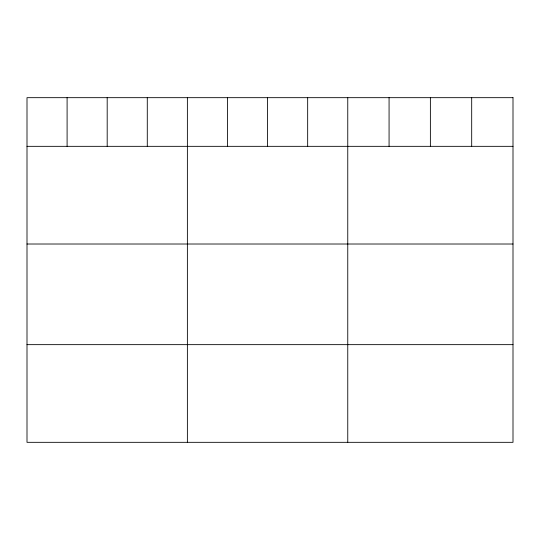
<?xml version="1.0" encoding="UTF-8"?>
<svg xmlns="http://www.w3.org/2000/svg" width="540" height="540" viewBox="0 0 540 540"><rect width="100%" height="100%" fill="white"/><g stroke="black" fill="none" stroke-linecap="round" stroke-linejoin="round"><path stroke-width="0.81" d="M27 146.333L513 146.333M27 244.013L513 244.013M27 344.648L513 344.648M471.69 97.672L471.69 146.333M430.38 97.672L430.38 146.333M389.07 97.672L389.07 146.333M347.76 97.672L347.76 442.327M307.665 97.672L307.665 146.333M267.57 97.672L267.57 146.333M227.475 97.672L227.475 146.333M187.38 97.672L187.38 442.327M147.285 97.672L147.285 146.333M107.19 97.672L107.19 146.333M67.095 97.672L67.095 146.333M513 97.672L27 97.672L27 442.327L513 442.327L513 97.672"/></g></svg>
